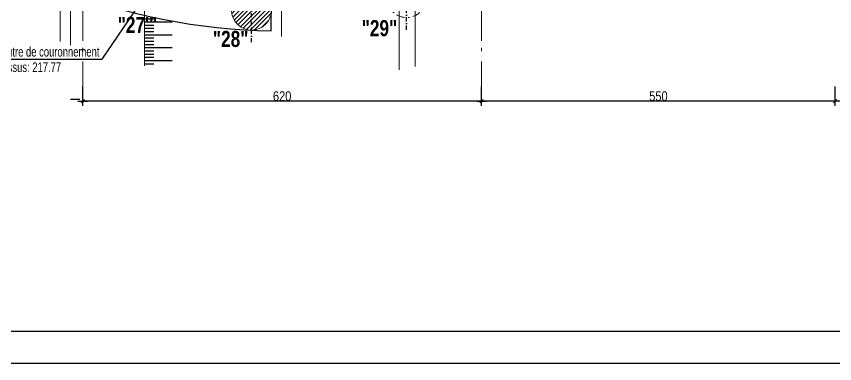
# Model space of a CAD drawing. Header units: centimetres. Extents: x 13865 to 22908, y -23237 to -19037.
# Drawn here: x 14992 to 16264, y -23237 to -22697 of the extents above; entities that cross this region are included whole.
import ezdxf
from ezdxf.enums import TextEntityAlignment as Align

# ---------------------------------------------------------------- set-up
doc = ezdxf.new("R2010")
doc.units = ezdxf.units.CM
doc.header["$LTSCALE"] = 25.4
doc.header["$PDMODE"] = 1
doc.header["$PDSIZE"] = -2
doc.linetypes.add('Style de ligne -6', pattern=[1.04164, 0.625, -0.20828, 0.06943, -0.13893])
doc.linetypes.add('TIRETPTX2', pattern=[50.8, 25.4, -12.7, 0, -12.7])
for name, color, linetype in [('01_cote_gen', 4, 'Continuous'), ('01_linteaux', 2, 'Continuous'), ('01_poch_murs', 253, 'Continuous'), ('01_texte', 230, 'Continuous'), ('AA_COTES', 2, 'Continuous')]:
    doc.layers.add(name, color=color, linetype=linetype)
for name, color, linetype, lineweight in [('01_murs_coup', 5, 'Continuous', 60), ('01_PIEUX', 5, 'Continuous', 60), ('B Général', 7, 'Continuous', 5)]:
    doc.layers.add(name, color=color, linetype=linetype, lineweight=lineweight)
doc.styles.add('impact', font='impact.ttf')
doc.styles.add('MATTE_TXT', font='arial.ttf')
doc.styles.add('STYLE2', font='ARIALN.TTF')
doc.dimstyles.new('JB50', dxfattribs={"dimscale": 0.1, "dimtxt": 150, "dimasz": 15, "dimexe": 0.1, "dimexo": 0.1, "dimgap": 0.09, "dimtad": 1, "dimdec": 1, "dimdsep": 46, "dimtxsty": 'STYLE2', "dimblk1": 'BOND_G', "dimblk2": 'BOND_D', "dimsah": 1, "dimcen": 1.5, "dimdle": 0.01, "dimse1": 1, "dimse2": 1, "dimclrd": 4, "dimclre": 2, "dimclrt": 6, "dimazin": 2, "dimtfac": 2.333333, "dimtdec": 1, "dimtix": 1, "dimtmove": 2, "dimatfit": 3, "dimldrblk": 'BOND_G', "dimfxl": 1, "dimtolj": 1, "dimtzin": 0, "dimarcsym": 0})

# ---------------------------------------------------------------- blocks, each defined once
blk = doc.blocks.new('BOND_G')
at = {"layer": 'AA_COTES', "color": 0}
for p, q in [((0, -5), (0, 15)), ((5, 0), (-5, 0)), ((1.77, 1.77), (-1.77, -1.77))]:
    blk.add_line(p, q, dxfattribs=at)
blk = doc.blocks.new('BOND_D')
at = {"layer": 'AA_COTES', "color": 0}
for p, q in [((5, 0), (-5, 0)), ((-1.77, -1.77), (1.77, 1.77)), ((0, 5), (0, -15))]:
    blk.add_line(p, q, dxfattribs=at)
blk = doc.blocks.new('*D283')
at = {"layer": '01_cote_gen', "color": 4, "lineweight": -2, "ltscale": 3, "transparency": 16777216}
blk.add_line((15713.2, -22828.9), (15096.2, -22828.9), dxfattribs=at)
at = {"layer": 'Defpoints', "color": 0, "ltscale": 3, "transparency": 16777216}
for p in [(15094.7, -22741.9), (15714.7, -22821.4), (15094.7, -22828.9)]:
    blk.add_point(p, dxfattribs=at)
at = {"layer": '01_cote_gen', "color": 4, "lineweight": -2, "ltscale": 3, "transparency": 16777216, "xscale": 1.5, "yscale": 1.5, "zscale": 1.5, "rotation": 180}
blk.add_blockref('BOND_D', (15094.7, -22828.9), dxfattribs=at)
at = {"layer": '01_cote_gen', "color": 4, "lineweight": -2, "ltscale": 3, "transparency": 16777216, "xscale": 1.5, "yscale": 1.5, "zscale": 1.5}
blk.add_blockref('BOND_G', (15714.7, -22828.9), dxfattribs=at)
at = {"layer": '01_cote_gen', "color": 6, "ltscale": 3, "transparency": 16777216, "insert": (15404.7, -22821.3), "char_height": 15, "attachment_point": 5, "style": 'STYLE2'}
blk.add_mtext('\\A1;620', dxfattribs=at)
blk = doc.blocks.new('*D274')
at = {"layer": '01_cote_gen', "color": 4, "lineweight": -2, "ltscale": 3, "transparency": 16777216}
blk.add_line((16263.2, -22828.9), (15716.2, -22828.9), dxfattribs=at)
at = {"layer": 'Defpoints', "color": 0, "ltscale": 3, "transparency": 16777216}
for p in [(15714.7, -22821.4), (16264.7, -22812.5), (15714.7, -22828.9)]:
    blk.add_point(p, dxfattribs=at)
at = {"layer": '01_cote_gen', "color": 4, "lineweight": -2, "ltscale": 3, "transparency": 16777216, "xscale": 1.5, "yscale": 1.5, "zscale": 1.5, "rotation": 180}
blk.add_blockref('BOND_D', (15714.7, -22828.9), dxfattribs=at)
at = {"layer": '01_cote_gen', "color": 4, "lineweight": -2, "ltscale": 3, "transparency": 16777216, "xscale": 1.5, "yscale": 1.5, "zscale": 1.5}
blk.add_blockref('BOND_G', (16264.7, -22828.9), dxfattribs=at)
at = {"layer": '01_cote_gen', "color": 6, "ltscale": 3, "transparency": 16777216, "insert": (15989.7, -22821.3), "char_height": 15, "attachment_point": 5, "style": 'STYLE2'}
blk.add_mtext('\\A1;550', dxfattribs=at)

msp = doc.modelspace()

# ---------------------------------------------------------------- hatches: boundary and pattern name
at = {"layer": '01_poch_murs'}
h = msp.add_hatch(dxfattribs=at)
h.set_pattern_fill('ANSI31', color=256, scale=1.5)
h.set_pattern_definition([(45, (-2851.6404, -13984.312), (-3.367596, 3.367596), [])])
h.paths.add_polyline_path([(15357.05, -22656.58, 0.4142136), (15326.05, -22687.58), (15357.05, -22687.58)])
h.paths.add_polyline_path([(15357.05, -22687.58), (15326.05, -22687.58, 0.4142136), (15357.05, -22718.58)])
h.paths.add_polyline_path([(15357.05, -22656.58), (15357.05, -22687.58), (15388.05, -22687.58, 0.4142136)])
h.paths.add_polyline_path([(15388.05, -22687.58), (15357.05, -22687.58), (15357.05, -22718.58, 0.4142136)])

# ---------------------------------------------------------------- linework, layer by layer
at = {"layer": '01_cote_gen'}
msp.add_line((21857.91, -23236.88), (14000.28, -23236.88), dxfattribs=at)
at = {"layer": '01_linteaux', "linetype": 'TIRETPTX2', "ltscale": 0.01}
for p, q in [((15598.25, -22718.02), (15598.25, -22618.02)), ((15357.05, -22737.58), (15357.05, -22637.58))]:
    msp.add_line(p, q, dxfattribs=at)
at = {"layer": '01_linteaux', "linetype": 'Continuous', "ltscale": 0.05}
msp.add_line((15387.51, -22719.62), (15388.56, -22657.63), dxfattribs=at)
msp.add_arc((15403.76, -21766.76), 953, 190.4302, 269.02294, dxfattribs=at)
at = {"layer": '01_murs_coup', "linetype": 'TIRETPTX2', "lineweight": 5, "ltscale": 0.1}
msp.add_line((15403.76, -20468.62), (15403.76, -22736.04), dxfattribs=at)
at = {"layer": '01_murs_coup', "linetype": 'Continuous', "lineweight": 5}
for p, q in [((15059.85, -22736.35), (15059.85, -22610.36)), ((15075.85, -22742.03), (15075.85, -22616.7))]:
    msp.add_line(p, q, dxfattribs=at)
at = {"layer": '01_PIEUX', "color": 2, "linetype": 'Continuous', "lineweight": 5}
for p, q in [((15190.85, -22652.54), (15190.85, -22774.27)), ((15611.45, -22653.77), (15611.45, -22775.38)), ((15586.45, -22659.26), (15586.45, -22780.34))]:
    msp.add_line(p, q, dxfattribs=at)
at = {"layer": '01_PIEUX', "linetype": 'TIRETPTX2', "lineweight": 5, "ltscale": 0.02}
msp.add_circle((15598.25, -22668.02), 31, dxfattribs=at)
at = {"layer": '01_PIEUX', "linetype": 'Continuous', "lineweight": 5}
msp.add_circle((15357.05, -22687.58), 31, dxfattribs=at)
at = {"layer": '01_texte'}
for p, q in [((15191.68, -22664.51), (15124.46, -22763.54)), ((15190.85, -22700.84), (15205.14, -22700.84)), ((15190.85, -22705.84), (15233.64, -22705.84)), ((15190.85, -22710.84), (15205.14, -22710.84)), ((15190.85, -22715.84), (15205.14, -22715.84)), ((15190.85, -22720.84), (15205.14, -22720.84)), ((15190.85, -22725.84), (15233.64, -22725.84)), ((15190.85, -22730.84), (15205.14, -22730.84)), ((15190.85, -22735.84), (15205.14, -22735.84)), ((15190.85, -22740.84), (15205.14, -22740.84)), ((15190.85, -22745.84), (15233.64, -22745.84)), ((15190.85, -22750.84), (15205.14, -22750.84)), ((15190.85, -22755.84), (15205.14, -22755.84)), ((14956.3, -22763.54), (15124.46, -22763.54)), ((15190.85, -22760.84), (15205.14, -22760.84)), ((15190.85, -22765.84), (15233.64, -22765.84)), ((15190.85, -22770.84), (15205.14, -22770.84)), ((15075.85, -22825.67), (15090.14, -22825.67)), ((21857.91, -23186.88), (14050.28, -23186.88))]:
    msp.add_line(p, q, dxfattribs=at)
at = {"layer": 'B Général', "color": 1, "linetype": 'Style de ligne -6', "lineweight": 13, "ltscale": 3}
msp.add_line((15094.71, -22814.77), (15094.71, -20468.62), dxfattribs=at)
at = {"layer": 'B Général', "color": 1, "linetype": 'Style de ligne -6', "lineweight": 13, "ltscale": 3, "true_color": 0xff0000}
msp.add_line((15714.71, -22814.77), (15714.71, -20468.62), dxfattribs=at)

# ---------------------------------------------------------------- texts
at = {"layer": '01_texte', "style": 'impact'}
for s, p in [('"27\'"', (15179.85, -22730.57)), ('"29"', (15556.01, -22735.57)), ('"28"', (15324.66, -22752.31))]:
    msp.add_text(s, height=25, rotation=0, dxfattribs=at).set_placement(p, align=Align.BOTTOM_CENTER)
at = {"layer": '01_texte', "style": 'MATTE_TXT', "width": 0.7}
for s, p in [('Poutre de couronnement', (14959.19, -22764.24)), ('Dessus: 217.77', (14959.19, -22788.21))]:
    msp.add_text(s, height=15, dxfattribs=at).set_placement(p, align=Align.BOTTOM_LEFT)

# ---------------------------------------------------------------- dimensions: what is measured, and where the dimension line sits
at = {"layer": '01_cote_gen', "ltscale": 3}
for base, p1, p2, picture, middle in [((15094.71, -22828.94), (15714.71, -22821.44), (15094.71, -22741.85), '*D283', (15404.71, -22821.27)), ((15714.71, -22828.94), (16264.72, -22812.47), (15714.71, -22821.44), '*D274', (15989.71, -22821.27))]:
    dim = msp.add_linear_dim(base=base, p1=p1, p2=p2, dimstyle='JB50', dxfattribs=at)
    dim.commit()
    dim.dimension.update_dxf_attribs({"geometry": picture, "text_midpoint": middle})

doc.saveas('drawing.dxf')
